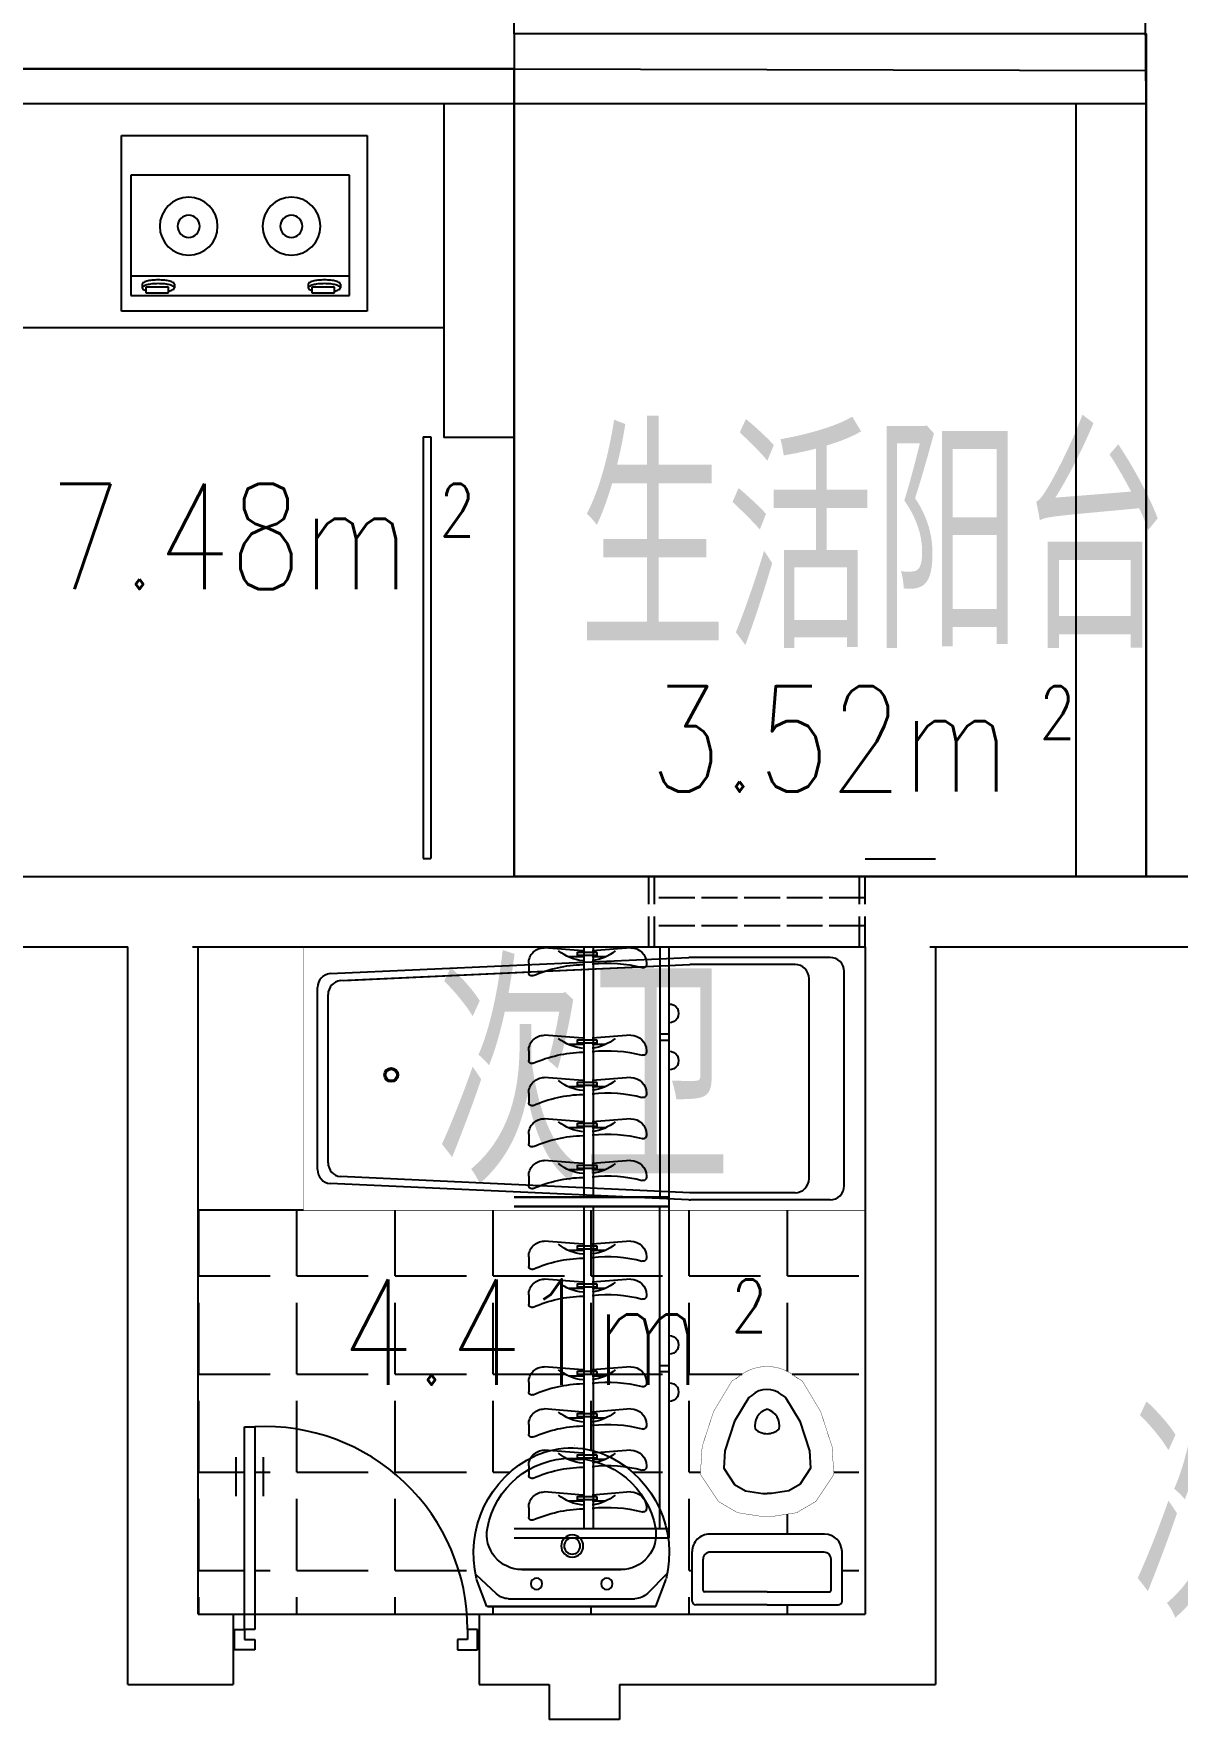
# Model space of a CAD drawing. Header units: millimetres. Extents: x 630 to 33459, y 325 to 36927.
# Drawn here: x 22076 to 25333, y 16094 to 20895 of the extents above; entities that cross this region are included whole.
import ezdxf
from ezdxf.enums import TextEntityAlignment as Align

# ---------------------------------------------------------------- set-up
doc = ezdxf.new("R2010")
doc.units = ezdxf.units.MM
doc.linetypes.add('DASH', pattern=[0.35, 0.25, -0.1])
for name, color, linetype in [('3', 7, 'Continuous'), ('JJ', 8, 'Continuous'), ('PUB_TEXT', 7, 'Continuous'), ('PUB_WINDW', 7, 'Continuous'), ('T', 7, 'Continuous'), ('TC', 8, 'Continuous'), ('WALL', 255, 'Continuous'), ('WINDOW', 2, 'Continuous')]:
    doc.layers.add(name, color=color, linetype=linetype)
doc.styles.add('DIM_FONT', font='SIMPLEX', dxfattribs={"width": 0.8})
doc.styles.add('HZ', font='txt', dxfattribs={"width": 0.7, "height": 5, "bigfont": 'hztxt'})
doc.styles.add('SIMPLEX', font='SIMPLEX.SHX')
doc.styles.get("Standard").update_dxf_attribs({"font": 'arial.ttf'})

# ---------------------------------------------------------------- blocks, each defined once
blk = doc.blocks.new('YI')
for p, q in [((112.6, 178.4), (143.8, 178.4)), ((72.4, 3.4), (62.6, 128.4)), ((92.4, 3.4), (92.4, 49.7)), ((62.6, -151.6), (72.4, -26.6)), ((92.4, -69.2), (92.4, -26.6)), ((112.6, -201.6), (117.3, -201.6))]:
    blk.add_line(p, q)
blk.add_lwpolyline([(78.3, -43.2), (78.3, 22.3), (86.8, 22.3), (86.8, -43.2)], close=True)
for centre, radius, start, end in [((112.6, 128.4), 50, 90, 180), ((544.7, -7.4), 427.7, 156.4083, 178.5504), ((143.8, 168.4), 10, 332.3808, 90), ((-38.5, -9.7), 143.8, 5.2399, 39.5163), ((-38.5, -9.7), 143.8, 320.4837, 353.2645), ((549.1, -76.4), 436.9, 173.453, 194.8406), ((112.6, -151.6), 50, 180, 270), ((117.3, -191.6), 10, 270, 19.1838)]:
    blk.add_arc(centre, radius, start, end)
blk = doc.blocks.new('YIG')
for p, q in [((500, 1100), (0, 1100)), ((500, 0), (500, 1100)), ((500, 1070), (0, 1070)), ((225.4, 30), (225.4, 1070)), ((225.4, 30), (225.4, 1070)), ((255.4, 30), (255.4, 1070)), ((470, 30), (470, 1070)), ((470, 562.9), (500, 562.9)), ((470, 542.9), (500, 542.9)), ((0, 30), (500, 30)), ((500, 0), (0, 0)), ((0, 0), (500, 0))]:
    blk.add_line(p, q)
for centre in [(501.3, 628.9), (501.3, 476.5)]:
    blk.add_arc(centre, 30, 267.5434, 92.4566)
at = {"rotation": 90}
for p in [(225.4, 888.8), (225.4, 753.9), (225.4, 620.9), (225.4, 484.6), (225.4, 201.9), (225.4, 79.2)]:
    blk.add_blockref('YI', p, dxfattribs=at)
blk = doc.blocks.new('_L15QIU')
blk.add_blockref('YIG', (-255.4, -550))
at = {"style": 'DIM_FONT', "width": 0.8, "flags": 9}
for tag in ['YSIZE', 'XSIZE']:
    blk.add_attdef(tag, (0, 0), '', height=0.5, dxfattribs=at)
blk = doc.blocks.new('_C30KGW')
blk.add_blockref('_L15QIU', (-241.8, 535.6))
at = {"width": 0.8, "flags": 9}
blk.add_attdef('XSIZE', (0, 0), '', height=0.5, dxfattribs=at)
blk = doc.blocks.new('U_B11DGA')
at = {"layer": 'JJ', "linetype": 'Continuous'}
for p, q in [((878.2, 1501.9), (355.5, 979.2)), ((896.9, 1483.2), (393, 979.2)), ((1030.8, 1349.3), (526.8, 845.3)), ((1049.5, 1330.6), (545.5, 826.6)), ((1049.5, 1330.6), (545.5, 826.6)), ((709.2, 1295.4), (690.5, 1314.2)), ((721.7, 1307.9), (703, 1326.6)), ((355.5, 979.2), (667.4, 667.4)), ((374.2, 997.9), (686.1, 686.1))]:
    blk.add_line(p, q, dxfattribs=at)
for centre in [(743.6, 1368.8), (648.6, 1273.8)]:
    blk.add_arc(centre, 26.5, 42.5434, 227.4566, dxfattribs=at)
at = {"layer": 'JJ', "linetype": 'Continuous', "xscale": 0.882, "yscale": 0.882, "zscale": 0.882}
for name, p, rotation in [('YI', (1086.9, 1368), 225), ('YI', (910.6, 1191.7), 225), ('YI', (825.6, 1106.7), 225), ('YI', (742.7, 1023.8), 225), ('_C30KGW', (367, 987.1), 135), ('YI', (658.5, 939.6), 225)]:
    blk.add_blockref(name, p, dxfattribs=dict(at, rotation=rotation))
at = {"style": 'DIM_FONT', "width": 0.8, "flags": 9}
for tag in ['YSIZE', 'XSIZE']:
    blk.add_attdef(tag, (0, 0), '', height=0.5, dxfattribs=at)
blk = doc.blocks.new('M_E10')
for p, q in [((-700, -30), (-302.2, -30)), ((-297.8, -30.2), (724.3, -76.1)), ((-740, -70), (-740, -680)), ((-640, -90), (-640, -660)), ((-600, -50), (-300, -50)), ((-300, -50), (694.6, -95.9)), ((730, -135.6), (730, -614.4)), ((760, -115.9), (760, -634.1)), ((694.6, -654.1), (-300, -700)), ((684.7, -654.2), (-300, -700)), ((-700, -720), (-302.2, -720)), ((-600, -700), (-300, -700)), ((724.3, -673.9), (-297.8, -719.8))]:
    blk.add_line(p, q)
at = {"const_width": 1.5}
for points in [[(-800, 0), (800, 0)], [(-800, -750), (-800, 0)], [(800, 0), (800, -750)], [(800, -750), (-800, -750)]]:
    blk.add_lwpolyline(points, dxfattribs=at)
for radius in [20, 16]:
    blk.add_circle((550, -385.5), radius)
for centre, start, end in [((-700, -70), 90, 180), ((-302.2, -70), 83.7966, 90), ((-600, -90), 90, 180), ((690, -135.6), 0, 83.3675), ((720, -115.9), 0, 83.7966), ((690, -614.4), 276.6325, 0), ((-600, -660), 180, 270), ((720, -634.1), 276.2034, 0), ((-700, -680), 180, 270), ((-302.2, -680), 270, 276.2034)]:
    blk.add_arc(centre, 40, start, end)
at = {"width": 0.8, "flags": 9}
for tag in ['XSIZE', 'YSIZE']:
    blk.add_attdef(tag, (0, 0), '', height=0.5, dxfattribs=at)
blk = doc.blocks.new('M_E6')
for p, q in [((240.4, 0), (-240.4, 0)), ((-237.5, 0), (239.3, 0)), ((240.4, 0), (269.8, -78.5)), ((-213.1, -36.1), (-271.2, -90.6)), ((-240.4, 0), (-269.8, -78.5)), ((-178.9, -22.5), (181, -22.5)), ((216.7, -37.5), (273.5, -95.2)), ((141.1, -105.2), (-140.8, -105.2)), ((-140.8, -105.2), (141.1, -105.2))]:
    blk.add_line(p, q)
for centre, radius in [((-99.1, -65), 16.3), ((100.9, -65), 16.3), ((2.4, -172.5), 31.6), ((2.4, -172.5), 23)]:
    blk.add_circle(centre, radius)
for centre, radius, start, end in [((-178.9, -72.5), 50, 90, 133.181), ((181, -72.5), 50, 44.5607, 90), ((28.4, -151.9), 307.1, 166.1751, 244.7296), ((-28.4, -151.9), 307.1, 297.0639, 13.8249), ((-140.8, -205.2), 100, 90, 190.5602), ((141.1, -205.2), 100, 349.4398, 90), ((0.2, -179), 243.4, 190.5602, 349.4398), ((-0.2, -201.5), 250.2, 245.8071, 296.4628), ((28.4, -151.9), 307.1, 266.589, 266.5936)]:
    blk.add_arc(centre, radius, start, end)
at = {"width": 0.8, "flags": 9}
for tag in ['XSIZE', 'YSIZE']:
    blk.add_attdef(tag, (0, 0), '', height=0.5, dxfattribs=at)
blk = doc.blocks.new('M_A23MCU')
for p, q in [((-0.4541, 0.0807), (-0.4541, 0.9053)), ((-0.4541, 0.9053), (-0.4129, 0.9053)), ((-0.4129, 0.9053), (-0.4129, 0.0807)), ((-0.489, 0.7822), (-0.489, 0.6235)), ((-0.378, 0.7822), (-0.378, 0.6235)), ((-0.4953, -0.0018), (-0.4953, 0.0807)), ((-0.4953, 0.0807), (-0.4541, 0.0807)), ((-0.4129, 0.0807), (-0.4541, 0.0807)), ((-0.4541, 0.0807), (-0.4541, 0.0395)), ((0.4529, 0.0807), (0.4529, 0.0395)), ((0.4941, 0.0807), (0.4529, 0.0807)), ((0.4941, -0.0018), (0.4941, 0.0807)), ((-0.4541, 0.0395), (-0.4129, 0.0395)), ((-0.4129, 0.0395), (-0.4129, -0.0018)), ((0.4117, 0.0395), (0.4117, -0.0018)), ((0.4529, 0.0395), (0.4117, 0.0395)), ((-0.4129, -0.0018), (-0.4953, -0.0018)), ((-0.4953, -0.0018), (-0.4953, -0.0018)), ((0.4117, -0.0018), (0.4941, -0.0018)), ((0.4941, -0.0018), (0.4941, -0.0018))]:
    blk.add_line(p, q)
blk.add_arc((-0.3716, 0.0817), 0.8246, 359.92833, 92.86603)
blk = doc.blocks.new('_GCBLK')
at = {"linetype": 'DASH'}
for p, q in [((-0.5, -0.5), (-0.5, 0.5)), ((0.5, -0.5), (0.5, 0.5)), ((-0.5, 0.2), (0.5, 0.2)), ((-0.5, -0.2), (0.5, -0.2))]:
    blk.add_line(p, q, dxfattribs=at)
at = {"style": 'SIMPLEX', "flags": 9}
blk.add_attdef('A', text='', height=1, dxfattribs=at).set_placement((0, 1.5), align=Align.MIDDLE)
blk = doc.blocks.new('M_E7')
for p, q in [((-10, 111.7), (-151.3, 111.7)), ((0, -101.7), (0, 101.7)), ((-201.3, 61.7), (-201.3, -265.1)), ((-149.8, 60.8), (-149.8, -264.1)), ((-41.4, 80.8), (-129.8, 80.8)), ((-36.4, -101.7), (-36.4, 75.8)), ((-36.4, -101.7), (-36.4, -279.1)), ((0, -101.7), (0, -305.1)), ((-41.4, -284.1), (-129.8, -284.1)), ((-10, -315.1), (-151.3, -315.1))]:
    blk.add_line(p, q)
at = {"const_width": 1}
for points in [[(-651.5, -24.2), (-636.8, -1.2), (-550.4, 50.7), (-450.5, 83.3), (-371.3, 88.4), (-294, 36.9), (-262.2, -17.7), (-251.9, -84.3), (-251.9, -101.7)], [(-650.7, -180.4), (-636.8, -202.2), (-550.4, -254.1), (-450.5, -286.7), (-371.3, -291.8), (-294, -240.3), (-262.2, -185.7), (-251.9, -119.1), (-251.9, -101.7)]]:
    blk.add_lwpolyline(points, dxfattribs=at)
for points in [[(-596.6, -59.2), (-590.1, -49.1), (-523.1, -8.9), (-438.1, 18.9), (-389.1, 22), (-342.7, -8.9), (-324.7, -39.9), (-317, -89.3), (-317, -101.7)], [(-595.8, -145.3), (-590.1, -154.2), (-523.1, -194.5), (-438.1, -222.3), (-389.1, -225.4), (-342.7, -194.5), (-324.7, -163.5), (-317, -114), (-317, -101.7)]]:
    blk.add_lwpolyline(points)
blk.add_lwpolyline([(-644.2, -14.8, 0.39866), (-642.7, -190.6, 0.39866)], format="xyb", dxfattribs=at)
for centre, radius, start, end in [((-151.3, 61.7), 50, 90, 180), ((-10, 101.7), 10, 0, 90), ((-129.8, 60.8), 20, 90, 180), ((-41.4, 75.8), 5, 0, 90), ((-550.8, -101.9), 62.6, 137.0381, 223.979), ((-510.5, -114.3), 47.8, 77.2641, 164.6652), ((-541.2, -102.8), 54.1, 1.1332, 40.3816), ((-510.5, -89), 47.8, 195.3348, 282.7359), ((-541.2, -100.6), 54.1, 319.6184, 358.8668), ((-151.3, -265.1), 50, 180, 270), ((-129.8, -264.1), 20, 180, 270), ((-41.4, -279.1), 5, 270, 0), ((-10, -305.1), 10, 270, 0)]:
    blk.add_arc(centre, radius, start, end)
at = {"width": 0.8, "flags": 9}
for tag in ['XSIZE', 'YSIZE']:
    blk.add_attdef(tag, (0, 0), '', height=0.5, dxfattribs=at)
blk = doc.blocks.new('ZT1')
at = {"linetype": 'Continuous'}
for p, q in [((700, 500), (0, 500)), ((0, 500), (0, 0)), ((700, 0), (700, 500)), ((0, 0), (700, 0))]:
    blk.add_line(p, q, dxfattribs=at)
for p, q in [((50.7, 386.9), (673.5, 386.9)), ((50.7, 44.5), (50.7, 386.9)), ((673.5, 386.9), (673.5, 44.5)), ((673.5, 100.2), (50.7, 100.2)), ((76.1, 76.8), (76.1, 66.3)), ((92.7, 51.8), (92.7, 68.5)), ((92.7, 68.5), (157.4, 68.5)), ((157.4, 51.8), (92.7, 51.8)), ((157.4, 68.5), (157.4, 51.8)), ((167.9, 77.9), (167.8, 66.2)), ((549.1, 76.8), (549.1, 66.3)), ((565.7, 68.5), (630.4, 68.5)), ((565.7, 51.8), (565.7, 68.5)), ((630.4, 51.8), (565.7, 51.8)), ((630.4, 68.5), (630.4, 51.8)), ((640.9, 77.9), (640.8, 66.2)), ((673.5, 44.5), (50.7, 44.5))]:
    blk.add_line(p, q)
for points in [[(76.1, 76.8, -0.259034), (78, 80.2, -0.076276), (89.5, 85.1, -0.036515), (103.1, 87.6, -0.026615), (121.9, 88.6, -0.026615), (140.8, 87.6, -0.036515), (154.3, 85.1, -0.076276), (165.9, 80.2, -0.259034), (167.8, 76.8, -0.078462), (167.6, 75.5, -0.056762)], [(76.1, 66.3, -0.259034), (78, 69.7, -0.076276), (89.5, 74.6, -0.036515), (103.1, 77.1, -0.026615), (121.9, 78.1, -0.026615), (140.8, 77.1, -0.036515), (154.3, 74.6, -0.076276), (165.9, 69.7, -0.259034), (167.8, 66.3, -0.259034), (165.9, 62.8, -0.056762), (157.4, 58.8, -0.036515)], [(92.7, 57.1, -0.008736), (89.5, 57.9, -0.076276), (78, 62.8, -0.259034), (76.1, 66.3, -0.259034)], [(549.1, 76.8, -0.259034), (551, 80.2, -0.076276), (562.5, 85.1, -0.036515), (576.1, 87.6, -0.026615), (594.9, 88.6, -0.026615), (613.8, 87.6, -0.036515), (627.3, 85.1, -0.076276), (638.9, 80.2, -0.259034), (640.8, 76.8, -0.078462), (640.6, 75.5, -0.056762)], [(549.1, 66.3, -0.259034), (551, 69.7, -0.076276), (562.5, 74.6, -0.036515), (576.1, 77.1, -0.026615), (594.9, 78.1, -0.026615), (613.8, 77.1, -0.036515), (627.3, 74.6, -0.076276), (638.9, 69.7, -0.259034), (640.8, 66.3, -0.259034), (638.9, 62.8, -0.056762), (630.4, 58.8, -0.036515)], [(565.7, 57.1, -0.008736), (562.5, 57.9, -0.076276), (551, 62.8, -0.259034), (549.1, 66.3, -0.259034)]]:
    blk.add_lwpolyline(points, format="xyb")
for centre, radius in [((215.8, 241.5), 82.5), ((508.4, 241.5), 82.5), ((215.8, 241.5), 31.6), ((508.4, 241.5), 31.6)]:
    blk.add_circle(centre, radius, dxfattribs=at)
at = {"width": 0.8, "flags": 9}
for tag in ['XSIZE', 'YSIZE']:
    blk.add_attdef(tag, (348.3, 500), '', height=0.5, dxfattribs=at)
blk = doc.blocks.new('ZT')
at = {"layer": 'JJ', "linetype": 'Continuous', "rotation": 89.99999999882102}
blk.add_blockref('ZT1', (211.4, -329.8), dxfattribs=at)
blk = doc.blocks.new('M_A13ZTG')
for p, q in [((-0.5018, 0.2083), (0.4982, 0.2083)), ((-0.5018, 0.2083), (-0.5018, 0.1896)), ((0.4982, 0.2083), (0.4982, 0.1896)), ((-0.5018, 0.1896), (0.4982, 0.1896))]:
    blk.add_line(p, q)
blk = doc.blocks.new('1T4F83聚福元')
at = {"layer": 'TC'}
h = blk.add_hatch(dxfattribs=at)
h.set_pattern_fill('ANGLE,_O', color=256, scale=40)
h.set_pattern_definition([(0, (-595486.6, -130723.57), (0, 279.4), [203.2, -76.2]), (90, (-595486.6, -130723.57), (-279.4, 2e-14), [203.2, -76.2])])
h.paths.add_polyline_path([(6445.1, 4909.3), (6145.1, 4909.3), (6145.1, 3759.3), (6245.1, 3759.3), (6277.3, 3759.3), (6277.3, 4293), (6306.1, 4293, -0.40715), (6910.6, 3759.3), (6945.1, 3759.3), (8045.1, 3759.3), (8045.1, 4909.3)])
h.paths.add_polyline_path([(7105.5, 4210.7, -0.224698), (7319.5, 4206.5, -0.348046), (7478, 3859.6), (7448.5, 3781.1), (6967.8, 3781.1), (6938.3, 3859.6, -0.356844)], flags=16)
h.paths.add_polyline_path([(7447.6, 4004.6), (7447.6, 4004.6), (7447.6, 4004.6), (7447.6, 4004.6)], flags=0)
h.paths.add_polyline_path([(7242.1, 3953.5, -1), (7178.9, 3953.5, -1)], flags=0)
h.paths.add_polyline_path([(7233.5, 3953.5, -1.000002), (7187.5, 3953.5, -1.000002)], flags=0)
h.paths.add_polyline_path([(7613.3, 4336.6), (7665.1, 4423), (7682.4, 4434.1, -0.36575), (7847.2, 4435.1), (7866.1, 4423), (7918, 4336.6), (7950.7, 4236.7), (7955.7, 4157.5), (7904.2, 4080.2), (7849.6, 4048.5), (7783, 4038.1), (7765.6, 4038.1), (7748.2, 4038.1), (7681.6, 4048.5), (7627.1, 4080.2), (7575.5, 4157.5), (7580.6, 4236.7)], flags=16)
h.paths.add_polyline_path([(7125.4, 3846.1, -1.000003), (7092.7, 3846.1, -1.000003)], flags=0)
h.paths.add_polyline_path([(7672.9, 4309.3), (7713.1, 4376.4), (7722, 4382, -0.39866), (7808.1, 4382.8), (7818.2, 4376.4), (7858.4, 4309.3), (7886.2, 4224.3), (7889.3, 4175.3), (7858.4, 4128.9), (7827.5, 4110.9), (7778, 4103.2), (7765.6, 4103.2), (7753.3, 4103.2), (7703.8, 4110.9), (7672.9, 4128.9), (7641.9, 4175.3), (7645.1, 4224.3)], flags=0)
h.paths.add_polyline_path([(7325.4, 3846.1, -1.000003), (7292.7, 3846.1, -1.000003)], flags=0)
h.paths.add_polyline_path([(7765.6, 4342.9, -0.40099), (7799.6, 4286.2, -0.172948), (7765.6, 4273.3, -0.172948), (7731.6, 4286.2, -0.40099)], flags=0)
h.paths.add_polyline_path([(7602.3, 3987.6), (7929, 3987.6, -0.414214), (7979, 3937.6), (7979, 3796.2, -0.414214), (7969, 3786.2), (7765.6, 3786.2), (7562.3, 3786.2, -0.414214), (7552.3, 3796.2), (7552.3, 3937.6, -0.414214)], flags=16)
h.paths.add_polyline_path([(7603.2, 3936), (7928.1, 3936, -0.414214), (7948.1, 3916), (7948.1, 3822.6), (7765.6, 3822.6), (7583.2, 3822.6), (7583.2, 3916, -0.414214)], flags=0)
h.paths.add_polyline_path([(6306.1, 4293), (6306.1, 3759.3), (6910.6, 3759.3, 0.40715)], flags=17)
blk.add_line((8845.1, 8259.3), (8845.1, 8059.3))
at = {"layer": '3'}
for p, q in [((8645.1, 8059.3), (8645.1, 5859.3)), ((8845.1, 8059.3), (8845.1, 5859.3)), ((6445.1, 4909.3), (6145.1, 4909.3))]:
    blk.add_line(p, q, dxfattribs=at)
at = {"layer": 'JJ', "linetype": 'Continuous'}
blk.add_line((6845.1, 7421.8), (3745.1, 7421.8), dxfattribs=at)
at = {"layer": 'TC'}
blk.add_line((6245.1, 3759.3), (6945.1, 3759.3), dxfattribs=at)
at = {"layer": 'WALL'}
for p, q in [((6845.1, 8059.3), (3745.1, 8059.3)), ((7445.1, 8059.3), (5845.1, 8059.3)), ((6845.1, 8059.3), (6845.1, 7109.3)), ((8845.1, 8059.3), (7045.1, 8059.3)), ((7045.1, 8059.3), (7045.1, 7109.3)), ((6845.1, 7159.3), (6845.1, 7109.3)), ((7045.1, 7109.3), (6845.1, 7109.3)), ((8245.1, 5909.3), (8045.1, 5909.3)), ((8645.1, 5909.3), (8645.1, 5859.3)), ((8845.1, 5909.3), (8845.1, 5859.3)), ((3745.1, 5859.3), (8045.1, 5859.3)), ((8029.2, 5859.3), (11245.1, 5859.3)), ((8045.1, 5859.3), (8645.1, 5859.3)), ((3545.1, 5659.3), (5945.1, 5659.3)), ((5945.1, 3559.3), (5945.1, 5659.3)), ((6129.2, 5659.3), (8029.2, 5659.3)), ((6145.1, 3759.3), (6145.1, 5659.3)), ((6145.1, 5659.3), (8045.1, 5659.3)), ((8045.1, 5659.3), (8045.1, 3759.3)), ((8229.2, 5659.3), (11019.2, 5659.3)), ((8245.1, 5659.3), (8245.1, 3559.3)), ((8245.1, 5659.3), (11045.1, 5659.3)), ((6145.1, 3759.3), (6245.1, 3759.3)), ((6245.1, 3759.3), (6245.1, 3559.3)), ((6945.1, 3759.3), (8045.1, 3759.3)), ((6945.1, 3759.3), (6945.1, 3559.3)), ((5945.1, 3559.3), (6245.1, 3559.3)), ((6945.1, 3559.3), (7145.1, 3559.3)), ((7145.1, 3559.3), (7145.1, 3459.3)), ((7345.1, 3559.3), (7345.1, 3459.3)), ((7345.1, 3559.3), (8245.1, 3559.3)), ((7345.1, 3459.3), (7145.1, 3459.3))]:
    blk.add_line(p, q, dxfattribs=at)
at = {"layer": 'WINDOW'}
for p, q in [((7045.1, 8259.3), (7045.1, 7526.5)), ((7045.1, 7109.3), (7045.1, 5859.3))]:
    blk.add_line(p, q, dxfattribs=at)
blk.add_lwpolyline([(-3154.9, -2840.7), (6845.1, -2840.7), (6845.1, -3262.8), (10145.1, -3262.8), (10145.1, -1840.7), (9745.1, -1840.7), (9745.1, 559.3), (11245.1, 559.3), (11245.1, 3109.3), (11645.1, 3109.3), (11645.1, 5109.3), (11245.1, 5109.3), (11245.1, 5859.3), (8845.1, 5859.3), (8845.1, 8059.3), (8845.1, 8059.3), (8829.2, 10259.3)], dxfattribs=at)
for points in [[(6445.1, 19559.3), (2145.1, 19559.3), (2145.1, 9659.3), (3645.1, 9659.3), (3645.1, 8159.3), (7045.1, 8159.3), (8844.4, 8154.9), (8845.1, 8259.3), (7045.1, 8259.3), (7029.2, 10659.3), (13345.1, 10659.3), (13345.1, 18959.3), (13345.1, 18959.3), (6445.1, 18959.3)], [(7045.1, 8159.3), (7045.1, 8159.3), (1845.1, 8159.3), (1845.1, 5759.3), (1845.1, 5759.3), (1845.1, -2840.7), (9745.1, -2840.7), (9745.1, 559.3), (11245.1, 559.3), (11245.1, 5859.3), (7045.1, 5859.3)]]:
    blk.add_lwpolyline(points, close=True, dxfattribs=at)
at = {"layer": '3'}
for name, p, rotation in [('M_E10', (7245.1, 4909.3), 180), ('M_E7', (7867.3, 3786.2), 270)]:
    blk.add_blockref(name, p, dxfattribs=dict(at, rotation=rotation))
at = {"layer": '3', "xscale": -1, "rotation": 180}
blk.add_blockref('M_E6', (7208.1, 3781.1), dxfattribs=at)
at = {"layer": 'JJ', "linetype": 'Continuous', "xscale": -1, "rotation": 90.00000000006156}
blk.add_blockref('ZT', (6296.7, 7681), dxfattribs=at)
at = {"layer": 'JJ', "xscale": -1, "rotation": 314.9999999996578}
blk.add_blockref('U_B11DGA', (7045.1, 3976.3), dxfattribs=at)
at = {"layer": 'WINDOW', "xscale": -1200, "yscale": 1200, "zscale": 1200, "rotation": 90}
blk.add_blockref('M_A13ZTG', (7035.6, 6509.3), dxfattribs=at)
at = {"layer": 'WINDOW'}
for name, p, xscale, yscale, zscale in [('_GCBLK', (7729.2, 5759.3), -600, 200, 600), ('_GCBLK', (7745.1, 5759.3), -600, 200, 600), ('M_A23MCU', (6595.1, 3659.3), 700, 700, 700)]:
    blk.add_blockref(name, p, dxfattribs=dict(at, xscale=xscale, yscale=yscale, zscale=zscale))
at = {"layer": 'JJ', "oblique": -180, "text_generation_flag": 4, "width": 0.8, "flags": 9}
blk.add_attdef('XSIZE', (12307.9, 14297.8), '', height=0.441, rotation=90, dxfattribs=at)
at = {"layer": 'JJ', "style": 'DIM_FONT', "oblique": -180, "text_generation_flag": 4, "width": 0.8, "flags": 9}
for tag in ['XSIZE', 'YSIZE']:
    blk.add_attdef(tag, (12780.2, 14084.5), '', height=0.441, rotation=90, dxfattribs=at)
at = {"layer": 'PUB_TEXT', "style": 'DIM_FONT', "width": 0.8}
for s, p in [('7.48m', (6749.3, 6828.2)), ('3.52m', (8458.8, 6251.6)), ('4.41m', (7581.2, 4562.8))]:
    blk.add_text(s, height=300, dxfattribs=at).set_placement(p, align=Align.MIDDLE_RIGHT)
for p in [(6749.3, 6828.2), (8458.8, 6251.6), (7581.2, 4562.8)]:
    blk.add_text(' 2', height=150, dxfattribs=at).set_placement(p)
at = {"layer": 'T', "style": 'HZ', "width": 0.7}
for s, p in [('生活阳台', (7229.5, 6509.3)), ('次卫', (6821.9, 4988)), ('次卧室', (8803.7, 3752.4))]:
    blk.add_text(s, height=600, dxfattribs=at).set_placement(p)

msp = doc.modelspace()

# ---------------------------------------------------------------- block references
at = {"layer": 'PUB_WINDW'}
msp.add_blockref('1T4F83聚福元', (16399.4, 12636.2), dxfattribs=at)

doc.saveas('drawing.dxf')
